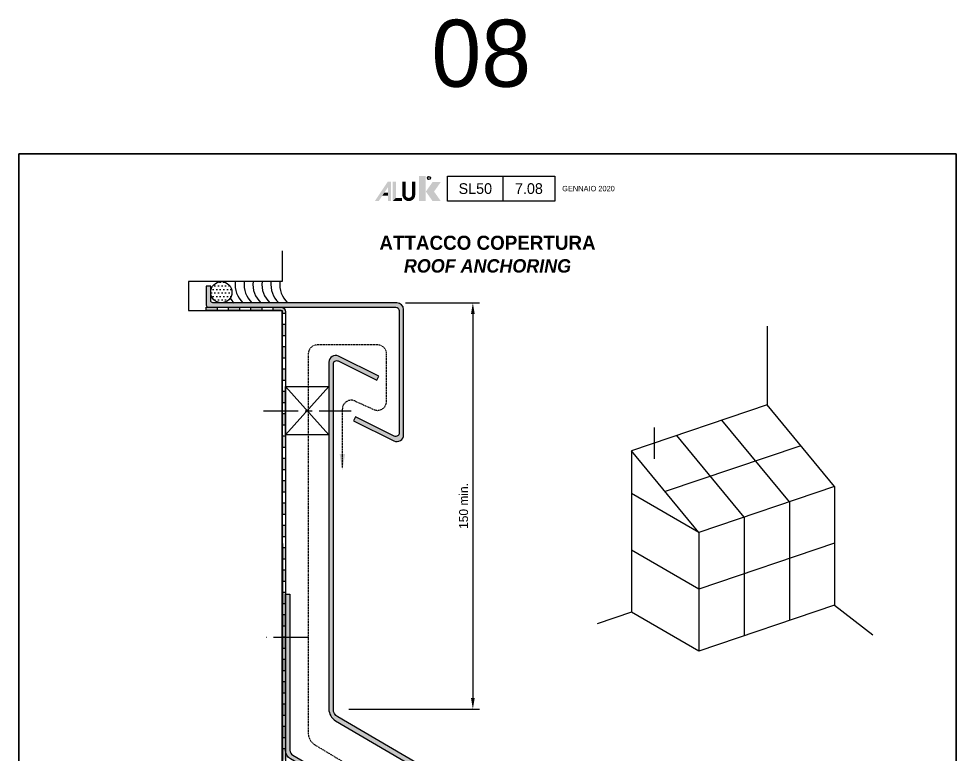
# Model space of a CAD drawing. Header units: millimetres. Extents: x -153 to 2280, y 0 to 724.
# Drawn here: x 1610 to 1820, y 559.6 to 724.2 of the extents above; entities that cross this region are included whole.
import ezdxf
from ezdxf.enums import TextEntityAlignment as Align

# ---------------------------------------------------------------- set-up
doc = ezdxf.new("R2010")
doc.units = ezdxf.units.MM
doc.header["$LTSCALE"] = 0.025
doc.header["$MEASUREMENT"] = 0
doc.linetypes.add('CENTER', pattern=[2, 1.25, -0.25, 0.25, -0.25])
doc.linetypes.add('HIDDEN', pattern=[0.375, 0.25, -0.125])
for name, color, linetype in [('ASSI', 1, 'CENTER'), ('FILL', 253, 'Continuous'), ('FINE', 7, 'Continuous'), ('GOMMA', 80, 'Continuous'), ('GROSSA', 8, 'Continuous'), ('MARCHIO', 7, 'Continuous'), ('MURO', 5, 'Continuous'), ('NASCOSTA', 7, 'HIDDEN'), ('QUOTE', 254, 'Continuous'), ('TESTO', 2, 'Continuous')]:
    doc.layers.add(name, color=color, linetype=linetype)
doc.styles.add('Aluk Text', font='GOTHIC.TTF')
doc.styles.add('CARTIGLIO', font='GOTHIC.TTF')
doc.styles.get("Standard").update_dxf_attribs({"font": 'arial.ttf'})
doc.dimstyles.new('FRECCIA_1-1', dxfattribs={"dimtxt": 2, "dimasz": 2.5, "dimexe": 1.5, "dimexo": 1.5, "dimgap": 1, "dimtad": 3, "dimdsep": 46, "dimtxsty": 'Standard', "dimcen": 0, "dimclrt": 2, "dimaunit": 1, "dimadec": 0, "dimazin": 0, "dimtfac": 0.7, "dimtmove": 0, "dimatfit": 3, "dimfxl": 1, "dimtolj": 2, "dimarcsym": 0})

# ---------------------------------------------------------------- blocks, each defined once
blk = doc.blocks.new('*D52')
at = {"layer": 'Defpoints', "color": 0, "transparency": 16777216}
for p in [(1695.120121605677, 660.6245206820681), (1682.468202400047, 569.6677345767832), (1711.725317683246, 569.6677345767832)]:
    blk.add_point(p, dxfattribs=at)
at = {"layer": 'QUOTE', "color": 0, "lineweight": -2, "transparency": 16777216}
for p, q in [((1696.620121605677, 660.6245206820681), (1713.225317683246, 660.6245206820681)), ((1711.725317683246, 658.1245206820681), (1711.725317683246, 572.1677345767832)), ((1683.968202400047, 569.6677345767832), (1713.225317683246, 569.6677345767832))]:
    blk.add_line(p, q, dxfattribs=at)
at = {"layer": 'QUOTE', "color": 0, "transparency": 16777216}
for points in [[(1711.308651016579, 658.1245206820681), (1712.141984349913, 658.1245206820681), (1711.725317683246, 660.6245206820681)], [(1711.308651016579, 572.1677345767832), (1712.141984349913, 572.1677345767832), (1711.725317683246, 569.6677345767832)]]:
    blk.add_solid(points, dxfattribs=at)
at = {"layer": 'QUOTE', "color": 2, "transparency": 16777216, "insert": (1709.655977098609, 615.1461276294251), "char_height": 2, "attachment_point": 5, "rotation": 90, "style": 'Aluk Text'}
blk.add_mtext('\\A2;150 min.', dxfattribs=at)
blk = doc.blocks.new('NMC')
at = {"layer": 'MARCHIO'}
blk.add_line((3.475523716942959, -10.59999999961462), (3.475523716942959, -5), dxfattribs=at)
at = {"layer": 'MARCHIO', "const_width": 0.7152653002394818}
blk.add_lwpolyline([(-16.54721710297207, -6.248036261356958), (-16.54721710297207, -9.161186732786803, -1), (-18.70957833638829, -9.161186732786803), (-18.70957833638829, -6.248036261356958)], format="xyb", dxfattribs=at)
at = {"layer": 'MARCHIO'}
blk.add_lwpolyline([(15.07670719353756, -10.59999999961457), (-8.925659759651637, -10.59999999961462), (-8.925659759651637, -5.000000000000114), (15.07670719353756, -5)], close=True, dxfattribs=at)
blk.add_circle((-13.1070969589008, -5.42619914779516), 0.3538409291044649, dxfattribs=at)
for points in [[(-25.22857409871064, -10.59999999961462), (-24.37041545839907, -10.59999999961462), (-22.32726493987219, -6.248036261357015), (-22.31075283663237, -7.510506066964581)], [(-22.32726493987219, -6.248036261357015), (-22.31075283663237, -7.510506066964581), (-21.59548753639287, -6.248036261357015), (-21.59548753639287, -10.59999999961462)], [(-21.22957221992424, -6.248036261356958), (-20.51430691968476, -6.248036261356958), (-21.22957221992424, -10.59999999961462), (-20.51430691968476, -9.884734699375144)], [(-15.33222340151639, -4.970277350701963), (-13.83064492548921, -4.970277350701963), (-15.33222340151637, -10.59999999961462), (-13.83064492548917, -10.59999999961462)], [(-22.31075283663235, -10.59999999961462), (-21.59548753639287, -10.59999999961462), (-22.31075283663237, -7.510506066964581)], [(-12.3066819024238, -6.346325408330472), (-10.4673652837255, -6.346325408330472), (-13.80797881699472, -8.473162703972548), (-11.96866219829644, -8.473162703972548)], [(-23.10725874911836, -8.705264935693606), (-23.58410228261134, -9.420530235933029), (-22.31075283663233, -8.705264935693606), (-22.31075283663235, -9.420530235933086)], [(-20.51430691968476, -9.884734699375144), (-21.22957221992424, -10.59999999961462), (-19.13825886205626, -9.884734699375201), (-19.13825886205626, -10.59999999961462)], [(-13.80797881699472, -8.473162703972548), (-11.96866219829644, -8.473162703972548), (-12.30668190242383, -10.59999999961462), (-10.46736528372554, -10.59999999961462)]]:
    blk.add_solid(points, dxfattribs=at)
blk.add_text('R', height=0.3555716236999552, dxfattribs=at).set_placement((-13.1070969589008, -5.42619914779516), align=Align.MIDDLE)
at = {"layer": 'MARCHIO', "color": 2, "style": 'CARTIGLIO'}
for tag, p in [('SERIE', (-2.723292806462311, -7.800000000000011)), ('PAG', (9.276707193537689, -7.800000000000011))]:
    blk.add_attdef(tag, text='', height=2.4, dxfattribs=at).set_placement(p, align=Align.MIDDLE)
blk.add_attdef('REVISIONE', text='', height=1.2, dxfattribs=at).set_placement((16.72919102948526, -7.799999999807284), align=Align.MIDDLE_LEFT)

msp = doc.modelspace()

# ---------------------------------------------------------------- hatches: boundary and pattern name
at = {"layer": 'FILL'}
h = msp.add_hatch(color=256, dxfattribs=at)
h.dxf.hatch_style = 1
edge = h.paths.add_edge_path()
edge.add_line((1651.995486307501, 664.3745206820679), (1651.995486307501, 660.1245206820679))
edge.add_arc((1652.495486307501, 660.1245206820679), 0.5, 180, 270)
edge.add_line((1652.495486307501, 659.6245206820679), (1694.451102936396, 659.6245206820679))
edge.add_arc((1694.451102936396, 658.8745206820679), 0.75, 0, 90, ccw=False)
edge.add_line((1695.201102936396, 658.8745206820679), (1695.201102936396, 631.4669182697954))
edge.add_arc((1694.451102936396, 631.4669182697953), 0.7499999999999858, -116.32453097781371, 2.2168933355715126e-12, ccw=False)
edge.add_line((1694.118511703212, 630.7946957831075), (1685.463068088438, 635.0770944273136))
edge.add_line((1685.463068088438, 635.0770944273136), (1685.019613110859, 634.1807977783965))
edge.add_line((1685.019613110859, 634.1807977783965), (1694.035920470027, 629.7198568804922))
edge.add_arc((1694.701102936396, 631.0643018538677), 1.499999999999973, 243.6754690221872, 360.0000000000011)
edge.add_line((1696.201102936396, 631.0643018538678), (1696.201102936396, 659.1245206820679))
edge.add_arc((1694.701102936396, 659.1245206820679), 1.5, 0, 90)
edge.add_line((1694.701102936396, 660.6245206820679), (1653.495486307501, 660.6245206820679))
edge.add_arc((1653.495486307501, 661.1245206820679), 0.5, 180, 270, ccw=False)
edge.add_line((1652.995486307501, 661.1245206820679), (1652.995486307501, 664.3745206820679))
edge.add_line((1652.995486307501, 664.3745206820679), (1651.995486307501, 664.3745206820679))
h = msp.add_hatch(dxfattribs=at)
h.set_pattern_fill('DOTS', color=256, scale=0.5, style=0)
h.set_pattern_definition([(180, (1832.548325047168, 435.8326000655045), (-0.396875, 0.79375), [0, -0.79375])])
h.paths.add_polyline_path([(1652.995486307501, 662.9995206820679, 1), (1657.745486307501, 662.9995206820679, 1)])
h = msp.add_hatch(color=256, dxfattribs=at)
h.dxf.hatch_style = 1
edge = h.paths.add_edge_path()
edge.add_arc((1762.602510018358, 518.1292598567215), 2, 359.9999999999992, 419.9999999999981)
edge.add_line((1763.602510018358, 519.8613106642904), (1681.468202400046, 567.9356837692142))
edge.add_arc((1682.468202400046, 569.667734576783), 2.000000000000016, 180.0000000000008, 240.00000000000028, ccw=False)
edge.add_line((1680.468202400046, 569.667734576783), (1680.468202400046, 646.9403756130283))
edge.add_arc((1681.218202400046, 646.9403756130283), 0.75, 63.6754690221843, 180, ccw=False)
edge.add_line((1681.55079363323, 647.6125980997161), (1690.206237248004, 643.3301994555098))
edge.add_line((1690.206237248004, 643.3301994555098), (1690.649692225583, 644.2264961044269))
edge.add_line((1690.649692225583, 644.2264961044269), (1681.633384866415, 648.6874370023314))
edge.add_arc((1680.968202400046, 647.3429920289557), 1.499999999999999, 63.67546902218528, 180)
edge.add_line((1679.468202400046, 647.3429920289557), (1679.468202400046, 569.667734576783))
edge.add_arc((1682.468202400046, 569.667734576783), 3, 180, 240)
edge.add_line((1680.968202400046, 567.0696583654296), (1763.102510018358, 518.9952852605059))
edge.add_arc((1762.602510018358, 518.1292598567215), 0.9999999999999912, -1.5916157281026244e-12, 59.99999999999221, ccw=False)
edge.add_line((1763.602510018358, 518.1292598567215), (1763.602510018358, 511.1292598567214))
edge.add_line((1763.602510018358, 511.1292598567215), (1764.602510018358, 511.1292598567215))
edge.add_line((1764.602510018358, 511.1292598567215), (1764.602510018358, 518.1292598567215))
h = msp.add_hatch(color=256, dxfattribs=at)
h.dxf.hatch_style = 1
edge = h.paths.add_edge_path()
edge.add_line((1669.745486307501, 560.466355536219), (1669.745486307501, 595.3878071668522))
edge.add_line((1669.745486307501, 595.3878071668522), (1670.745486307501, 595.3878071668522))
edge.add_line((1670.745486307501, 595.3878071668522), (1670.745486307501, 560.4663555362191))
edge.add_arc((1671.995486307501, 560.466355536219), 1.250000000000007, 180, 239.9999999999998)
edge.add_line((1671.370486307501, 559.3838237814884), (1742.326720083748, 517.9330148174455))
edge.add_line((1742.326720083748, 517.9330148174455), (1741.826720083748, 517.0669894136611))
edge.add_line((1741.826720083748, 517.0669894136611), (1670.870486307501, 558.517798377704))
edge.add_arc((1671.995486307501, 560.466355536219), 2.249999999999984, 180, 240, ccw=False)
at = {"layer": 'FINE'}
h = msp.add_hatch(color=256, dxfattribs=at)
h.paths.add_polyline_path([(1654.495486307501, 658.8745206820679), (1654.495486307501, 659.6245206820679), (1651.995486307501, 659.6245206820679), (1651.995486307501, 658.8745206820679)])
h.paths.add_polyline_path([(1656.995486307501, 659.6245206820679), (1656.995486307501, 658.8745206820679), (1659.495486307501, 658.8745206820678), (1659.495486307501, 659.6245206820679)])
h.paths.add_polyline_path([(1661.995486307501, 659.6245206820679), (1661.995486307501, 658.8745206820679), (1664.495486307501, 658.8745206820679), (1664.495486307501, 659.6245206820679)])
h.paths.add_polyline_path([(1666.995486307501, 659.6245206820679), (1666.995486307501, 658.8745206820678), (1668.745486307501, 658.8745206820678, -0.4142135623730951), (1668.995486307501, 658.6245206820678), (1668.995486307501, 658.3223398217765), (1669.745486307501, 658.3223398217765), (1669.745486307501, 658.6245206820679, 0.4142135623730951), (1668.745486307501, 659.6245206820679)])
h.paths.add_polyline_path([(1668.995486307501, 653.3223398217765), (1669.745486307501, 653.3223398217765), (1669.745486307501, 655.8223398217765), (1668.995486307501, 655.8223398217765)])
h.paths.add_polyline_path([(1668.995486307501, 648.3223398217765), (1669.745486307501, 648.3223398217765), (1669.745486307501, 650.8223398217765), (1668.995486307501, 650.8223398217765)])
h.paths.add_polyline_path([(1668.995486307501, 643.3223398217765), (1669.745486307501, 643.3223398217765), (1669.745486307501, 645.8223398217765), (1668.995486307501, 645.8223398217765)])
h.paths.add_polyline_path([(1669.745486307501, 640.8223398217765), (1668.995486307501, 640.8223398217765), (1668.995486307501, 638.3223398217765), (1669.745486307501, 638.3223398217765)])
h.paths.add_polyline_path([(1669.745486307501, 635.8223398217765), (1668.995486307501, 635.8223398217765), (1668.995486307501, 633.3223398217765), (1669.745486307501, 633.3223398217765)])
h.paths.add_polyline_path([(1669.745486307501, 630.8223398217765), (1668.995486307501, 630.8223398217765), (1668.995486307501, 628.3223398217765), (1669.745486307501, 628.3223398217765)])
h.paths.add_polyline_path([(1668.995486307501, 623.3223398217765), (1669.745486307501, 623.3223398217765), (1669.745486307501, 625.8223398217765), (1668.995486307501, 625.8223398217765)])
h = msp.add_hatch(color=256, dxfattribs=at)
h.paths.add_polyline_path([(1668.995486307501, 618.3223398217765), (1669.745486307501, 618.3223398217765), (1669.745486307501, 620.8223398217765), (1668.995486307501, 620.8223398217765)])
h.paths.add_polyline_path([(1669.745486307501, 615.8223398217765), (1668.995486307501, 615.8223398217765), (1668.995486307501, 613.3223398217765), (1669.745486307501, 613.3223398217765)])
h.paths.add_polyline_path([(1669.745486307501, 610.8223398217765), (1668.995486307501, 610.8223398217765), (1668.995486307501, 608.3223398217765), (1669.745486307501, 608.3223398217765)])
h.paths.add_polyline_path([(1668.995486307501, 603.3223398217765), (1669.745486307501, 603.3223398217765), (1669.745486307501, 605.8223398217765), (1668.995486307501, 605.8223398217765)])
h.paths.add_polyline_path([(1668.995486307501, 598.3223398217765), (1669.745486307501, 598.3223398217765), (1669.745486307501, 600.8223398217765), (1668.995486307501, 600.8223398217765)])
h.paths.add_polyline_path([(1669.745486307501, 595.8223398217765), (1668.995486307501, 595.8223398217765), (1668.995486307501, 593.3223398217765), (1669.745486307501, 593.3223398217765)])
h.paths.add_polyline_path([(1669.745486307501, 590.8223398217765), (1668.995486307501, 590.8223398217765), (1668.995486307501, 588.3223398217765), (1669.745486307501, 588.3223398217765)])
h = msp.add_hatch(color=256, dxfattribs=at)
h.paths.add_polyline_path([(1669.745486307501, 585.8223398217765), (1668.995486307501, 585.8223398217765), (1668.995486307501, 584.3719922036241), (1669.745486307501, 584.3719922036241)])
h.paths.add_polyline_path([(1669.745486307501, 584.3719922036241), (1668.995486307501, 584.3719922036241), (1668.995486307501, 583.3223398217765), (1669.745486307501, 583.3223398217765)])
h.paths.add_polyline_path([(1669.745486307501, 580.8223398217765), (1668.995486307501, 580.8223398217765), (1668.995486307501, 578.3223398217765), (1669.745486307501, 578.3223398217765)])
h.paths.add_polyline_path([(1669.745486307501, 575.8223398217765), (1668.995486307501, 575.8223398217765), (1668.995486307501, 573.3223398217765), (1669.745486307501, 573.3223398217765)])
h.paths.add_polyline_path([(1669.745486307501, 570.8223398217765), (1668.995486307501, 570.8223398217765), (1668.995486307501, 568.3223398217765), (1669.745486307501, 568.3223398217765)])
h.paths.add_polyline_path([(1669.745486307501, 565.8223398217765), (1668.995486307501, 565.8223398217765), (1668.995486307501, 563.3223398217765), (1669.745486307501, 563.3223398217765)])
h.paths.add_polyline_path([(1669.745486307501, 560.8223398217765), (1668.995486307501, 560.8223398217765), (1668.995486307501, 558.3223398217765), (1669.745486307501, 558.3223398217765)])
h.paths.add_polyline_path([(1669.745486307501, 555.8223398217765), (1668.995486307501, 555.8223398217765), (1668.995486307501, 553.3223398217765), (1669.745486307501, 553.3223398217765)])
h.paths.add_polyline_path([(1669.745486307501, 550.8223398217765), (1668.995486307501, 550.8223398217765), (1668.995486307501, 547.710432872824), (1669.745486307501, 547.710432872824)])
h.paths.add_polyline_path([(1669.819984413815, 544.6394795842815), (1669.094817115919, 544.4480836855191, 0.1998872718213185), (1670.495486307501, 542.6155910692155), (1671.273327096699, 542.1679025307712), (1671.647450175025, 542.8179262984409), (1670.87574783755, 543.262081833064, -0.2005888473774133)])

# ---------------------------------------------------------------- linework, layer by layer
at = {"layer": 'ASSI', "ltscale": 250}
for p, q in [((1664.802912687843, 636.4662793340108), (1684.438917904907, 636.4662793340108)), ((1674.846292410639, 585.6710303093007), (1665.449968602979, 585.6710303093007))]:
    msp.add_line(p, q, dxfattribs=at)
at = {"layer": 'FINE'}
for p, q in [((1651.995486307501, 658.8745206820679), (1651.995486307501, 659.6245206820679)), ((1777.639683304482, 655.3644594077316), (1777.639683304482, 637.7583189822103)), ((1669.745486307501, 641.8952427258217), (1679.468202400046, 631.0373159421999)), ((1669.745486307501, 631.0373159421999), (1679.468202400046, 641.8952427258217)), ((1792.755236645603, 592.9209017049674), (1801.349357971328, 586.2676079907606)), ((1747.249294079732, 591.3948862210825), (1739.559214979196, 588.8004390258504))]:
    msp.add_line(p, q, dxfattribs=at)
msp.add_lwpolyline([(1669.745486307501, 641.8952427258217), (1679.468202400046, 641.8952427258217), (1679.468202400046, 631.0373159421999), (1669.745486307501, 631.0373159421999)], close=True, dxfattribs=at)
msp.add_circle((1655.370486307501, 662.9995206820679), 2.375, dxfattribs=at)
for centre, start in [((1664.187175563395, 664.7548925922038), 173.7869393858948), ((1666.187175563395, 664.7548925922038), 173.7869393858948), ((1668.187175563395, 664.7548925922038), 173.7869393858948), ((1670.187175563395, 664.7548925922038), 173.7869393858948), ((1672.187175563395, 664.7548925922038), 173.7869393858948), ((1674.187175563395, 664.7548925922038), 173.7869393858948), ((1662.187175563395, 664.7548925922038), 212.3707869335251)]:
    msp.add_arc(centre, 5.725317943608633, start, 226.1720314827232, dxfattribs=at)
msp.add_solid([(1683.111269477611, 626.8166546274397), (1681.861269477611, 626.8166546274397), (1682.486269477611, 623.0666546274397)], dxfattribs=at)
at = {"layer": 'GOMMA'}
for p, q in [((1654.495486307501, 658.8745206820679), (1654.495486307501, 659.6245206820679)), ((1656.995486307501, 658.8745206820679), (1656.995486307501, 659.6245206820679)), ((1659.495486307501, 658.8745206820679), (1659.495486307501, 659.6245206820679)), ((1661.995486307501, 658.8745206820679), (1661.995486307501, 659.6245206820679)), ((1664.495486307501, 658.8745206820679), (1664.495486307501, 659.6245206820679)), ((1666.995486307501, 658.8745206820679), (1666.995486307501, 659.6245206820679)), ((1668.995486307501, 658.3223398217765), (1669.745486307501, 658.3223398217765)), ((1668.995486307501, 655.8223398217765), (1669.745486307501, 655.8223398217765)), ((1668.995486307501, 653.3223398217765), (1669.745486307501, 653.3223398217765)), ((1668.995486307501, 650.8223398217765), (1669.745486307501, 650.8223398217765)), ((1668.995486307501, 648.3223398217765), (1669.745486307501, 648.3223398217765)), ((1668.995486307501, 645.8223398217765), (1669.745486307501, 645.8223398217765)), ((1668.995486307501, 643.3223398217765), (1669.745486307501, 643.3223398217765)), ((1668.995486307501, 640.8223398217765), (1669.745486307501, 640.8223398217765)), ((1668.995486307501, 638.3223398217765), (1669.745486307501, 638.3223398217765)), ((1668.995486307501, 635.8223398217765), (1669.745486307501, 635.8223398217765)), ((1668.995486307501, 633.3223398217765), (1669.745486307501, 633.3223398217765)), ((1668.995486307501, 630.8223398217765), (1669.745486307501, 630.8223398217765)), ((1668.995486307501, 628.3223398217765), (1669.745486307501, 628.3223398217765)), ((1668.995486307501, 625.8223398217765), (1669.745486307501, 625.8223398217765)), ((1668.995486307501, 623.3223398217765), (1669.745486307501, 623.3223398217765)), ((1668.995486307501, 620.8223398217765), (1669.745486307501, 620.8223398217765)), ((1668.995486307501, 618.3223398217765), (1669.745486307501, 618.3223398217765)), ((1668.995486307501, 615.8223398217765), (1669.745486307501, 615.8223398217765)), ((1668.995486307501, 613.3223398217765), (1669.745486307501, 613.3223398217765)), ((1668.995486307501, 610.8223398217765), (1669.745486307501, 610.8223398217765)), ((1668.995486307501, 608.3223398217765), (1669.745486307501, 608.3223398217765)), ((1668.995486307501, 605.8223398217765), (1669.745486307501, 605.8223398217765)), ((1668.995486307501, 603.3223398217765), (1669.745486307501, 603.3223398217765)), ((1668.995486307501, 600.8223398217765), (1669.745486307501, 600.8223398217765)), ((1668.995486307501, 598.3223398217765), (1669.745486307501, 598.3223398217765)), ((1668.995486307501, 595.8223398217765), (1669.745486307501, 595.8223398217765)), ((1668.995486307501, 593.3223398217765), (1669.745486307501, 593.3223398217765)), ((1668.995486307501, 590.8223398217765), (1669.745486307501, 590.8223398217765)), ((1668.995486307501, 588.3223398217765), (1669.745486307501, 588.3223398217765)), ((1668.995486307501, 585.8223398217765), (1669.745486307501, 585.8223398217765)), ((1668.995486307501, 583.3223398217765), (1669.745486307501, 583.3223398217765)), ((1668.995486307501, 580.8223398217765), (1669.745486307501, 580.8223398217765)), ((1668.995486307501, 578.3223398217765), (1669.745486307501, 578.3223398217765)), ((1668.995486307501, 575.8223398217765), (1669.745486307501, 575.8223398217765)), ((1668.995486307501, 573.3223398217765), (1669.745486307501, 573.3223398217765)), ((1668.995486307501, 570.8223398217765), (1669.745486307501, 570.8223398217765)), ((1668.995486307501, 568.3223398217765), (1669.745486307501, 568.3223398217765)), ((1668.995486307501, 565.8223398217765), (1669.745486307501, 565.8223398217765)), ((1668.995486307501, 563.3223398217765), (1669.745486307501, 563.3223398217765)), ((1668.995486307501, 560.8223398217765), (1669.745486307501, 560.8223398217765))]:
    msp.add_line(p, q, dxfattribs=at)
msp.add_lwpolyline([(1669.745486307501, 545.2136672805689, 0.2679491924311224), (1670.870486307501, 543.2651101220539), (1735.658305428432, 505.9265605722573), (1735.283305428432, 505.277041519419), (1670.495486307501, 542.6155910692155, -0.2679491924311224), (1668.995486307501, 545.2136672805689), (1668.995486307501, 658.6245206820678, 0.4142135623730951), (1668.745486307501, 658.8745206820678), (1651.995486307501, 658.8745206820679), (1651.995486307501, 659.6245206820679), (1668.745486307501, 659.6245206820679, -0.4142135623730951), (1669.745486307501, 658.6245206820679)], format="xyb", close=True, dxfattribs=at)
at = {"layer": 'GROSSA', "color": 3}
for p, q in [((1777.639683304482, 637.7583189822103), (1747.249294079732, 627.5053347078787)), ((1792.755236645603, 619.4954426721805), (1777.639683304482, 637.7583189822103)), ((1782.62510690402, 616.0777812474033), (1767.509553562899, 634.340657557433)), ((1772.494977162437, 612.6601198226261), (1757.379423821315, 630.9229961326558)), ((1785.197459975043, 628.6268808271954), (1754.807070750293, 618.3738965528638)), ((1747.249294079732, 627.5053347078787), (1747.249294079732, 591.3948862210825)), ((1762.364847420853, 609.242458397849), (1747.249294079732, 627.5053347078787)), ((1762.364847420853, 609.242458397849), (1747.249294079732, 617.9694271882956)), ((1792.755236645604, 619.4954426721805), (1762.364847420853, 609.242458397849)), ((1792.755236645603, 619.4954426721805), (1792.755236645603, 592.9209017049673)), ((1782.62510690402, 616.0777812474033), (1782.62510690402, 589.5032402801901)), ((1772.494977162437, 612.6601198226261), (1772.494977162437, 586.0855788554129)), ((1762.364847420853, 609.242458397849), (1762.364847420853, 582.6679174306357)), ((1762.364847420853, 596.552857569453), (1747.249294079732, 605.2798263598996)), ((1792.755236645604, 606.8058418437845), (1762.364847420853, 596.552857569453)), ((1792.755236645603, 592.9209017049673), (1762.364847420853, 582.6679174306357)), ((1762.364847420853, 582.6679174306357), (1747.249294079732, 591.3948862210825))]:
    msp.add_line(p, q, dxfattribs=at)
at = {"layer": 'GROSSA', "color": 4}
msp.add_line((1752.314358950523, 632.7043421742046), (1752.314358950523, 625.7239886663299), dxfattribs=at)
at = {"layer": 'GROSSA'}
for points in [[(1651.995486307501, 664.3745206820679), (1651.995486307501, 660.1245206820679, 0.4142135623730938), (1652.495486307501, 659.6245206820679), (1694.451102936396, 659.6245206820679, -0.414213562373095), (1695.201102936396, 658.8745206820679), (1695.201102936396, 631.4669182697953, -0.5561616287088179), (1694.118511703212, 630.7946957831075), (1685.463068088438, 635.0770944273136), (1685.019613110859, 634.1807977783965), (1694.035920470027, 629.7198568804921, 0.556161628708811), (1696.201102936396, 631.0643018538678), (1696.201102936396, 659.1245206820679, 0.414213562373095), (1694.701102936396, 660.6245206820679), (1653.495486307501, 660.6245206820679, -0.414213562373095), (1652.995486307501, 661.1245206820679), (1652.995486307501, 664.3745206820679)], [(1764.602510018358, 518.1292598567215, 0.2679491924311188), (1763.602510018358, 519.8613106642904), (1681.468202400046, 567.9356837692142, -0.267949192431121), (1680.468202400046, 569.667734576783), (1680.468202400046, 646.9403756130283, -0.5561616287088139), (1681.55079363323, 647.6125980997161), (1690.206237248004, 643.3301994555098), (1690.649692225583, 644.2264961044269), (1681.633384866415, 648.6874370023314, 0.5561616287088166), (1679.468202400046, 647.3429920289557), (1679.468202400046, 569.667734576783, 0.2679491924311221), (1680.968202400046, 567.0696583654296), (1763.102510018358, 518.995285260506, -0.2679491924310966), (1763.602510018358, 518.1292598567215), (1763.602510018358, 511.1292598567215), (1764.602510018358, 511.1292598567215)], [(1669.745486307501, 560.466355536219), (1669.745486307501, 595.3878071668522), (1670.745486307501, 595.3878071668522), (1670.745486307501, 560.466355536219, 0.2679491924311219), (1671.370486307501, 559.3838237814884), (1742.326720083748, 517.9330148174455), (1741.826720083748, 517.0669894136611), (1670.870486307501, 558.517798377704, -0.2679491924311222)]]:
    msp.add_lwpolyline(points, format="xyb", close=True, dxfattribs=at)
at = {"layer": 'MARCHIO'}
for points in [[(1610.000002465813, 397.0000008601816), (1610.000002465813, 694.0000008601814), (1820.000002465813, 694.0000008601814), (1820.000002465813, 397.0000008601816)], [(1610.00000178065, 397.0000004756924), (1610.00000178065, 694.0000004756923), (1820.00000178065, 694.0000004756923), (1820.00000178065, 397.0000004756924)], [(1820.000003056764, 693.9999994246718), (1610.000003056764, 693.9999994246718), (1610.000003056764, 396.9999994246719), (1820.000003056764, 396.9999994246719)]]:
    msp.add_lwpolyline(points, close=True, dxfattribs=at)
at = {"layer": 'MURO'}
for p, q in [((1668.995486307501, 672.2394933668302), (1668.995486307501, 665.3745206820679)), ((1668.995486307501, 665.3745206820679), (1647.995486307501, 665.3745206820679)), ((1647.995486307501, 665.3745206820679), (1647.995486307501, 658.8745206820679)), ((1647.995486307501, 658.8745206820679), (1668.995486307501, 658.8745206820679)), ((1668.995486307501, 658.8745206820679), (1669.131013021372, 431.1156132143823))]:
    msp.add_line(p, q, dxfattribs=at)
at = {"layer": 'NASCOSTA'}
msp.add_lwpolyline([(1682.486269477611, 623.7338954504417), (1682.486269477611, 636.8253446139855, -0.5445955129159625), (1685.308981684325, 638.6482940441467), (1689.559527114235, 636.729987615829, 0.5445955129159624), (1692.382239320948, 638.5529370459902), (1692.382239320948, 649.1938786878356, 0.4142135623730951), (1690.382239320948, 651.1938786878356), (1676.856844353773, 651.1938786878356, 0.4142135623730951), (1674.856844353773, 649.1938786878356), (1674.856844353773, 564.2570200652196, 0.2679491924311229), (1676.356844353773, 561.6589438538663), (1719.207177491767, 535.9275948379782)], format="xyb", dxfattribs=at)

# ---------------------------------------------------------------- block references
at = {"layer": 'MARCHIO'}
msp.add_blockref('NMC', (1715.000003451251, 694.0000017524301), dxfattribs=at).add_auto_attribs({'REVISIONE': 'GENNAIO 2020', 'SERIE': 'SL50', 'PAG': '7.08'})

# ---------------------------------------------------------------- texts
at = {"layer": 'TESTO', "style": 'Aluk Text'}
msp.add_text('08', height=15, dxfattribs=at).set_placement((1702.447722302407, 708.98926808757))
at = {"layer": 'TESTO', "insert": (1714.999999637614, 671.5000008106479), "char_height": 3, "width": 169.4146812497933, "attachment_point": 5, "style": 'Aluk Text'}
msp.add_mtext('{\\fCentury Gothic|b1|i0|c0|p34;\\H1.05x;ATTACCO COPERTURA\\P\\fCentury Gothic|b1|i1|c0|p34;\\H0.95238x;ROOF ANCHORING}', dxfattribs=at)

# ---------------------------------------------------------------- dimensions: what is measured, and where the dimension line sits
at = {"layer": 'QUOTE'}
dim = msp.add_linear_dim(base=(1711.725317683246, 569.6677345767832), p1=(1695.120121605676, 660.6245206820679), p2=(1682.468202400046, 569.667734576783), angle=90, text='150 min.', dimstyle='FRECCIA_1-1', override={"dimtxt": 2, "dimtxsty": 'Aluk Text'}, dxfattribs=at)
dim.commit()
dim.dimension.update_dxf_attribs({"geometry": '*D52', "text_midpoint": (1709.655977098609, 615.1461276294251)})

doc.saveas('drawing.dxf')
